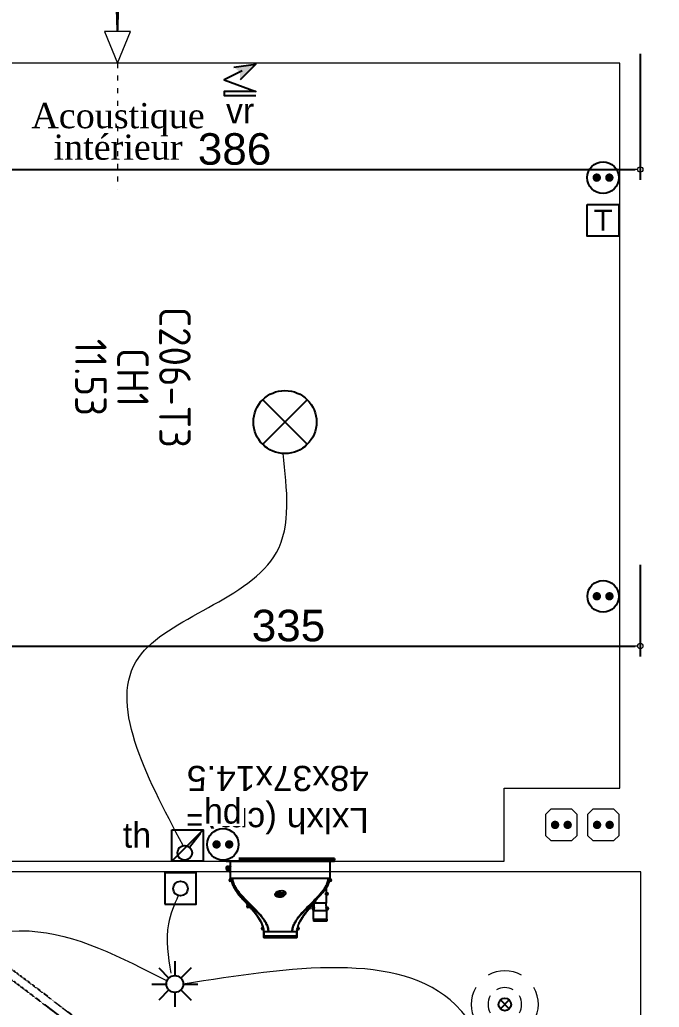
# Model space of a CAD drawing. Header units: millimetres. Extents: x 449410 to 506007, y -379864 to -318775.
# Drawn here: x 466294 to 469337, y -325992 to -321291 of the extents above; entities that cross this region are included whole.
import ezdxf
from ezdxf import colors
from ezdxf.entities.mleader import LeaderData, LeaderLine
from ezdxf.math import Vec2, Vec3

# ---------------------------------------------------------------- set-up
doc = ezdxf.new("R2010")
doc.units = ezdxf.units.MM
doc.set_wipeout_variables(frame=1)
doc.linetypes.add('ACAD_ISO03W100', pattern=[30, 12, -18])
doc.linetypes.add('prlm_ef', pattern=[0.165, 0.1, -0.065])
doc.layers.add('_GAZELEC-BOITE INCORPO', color=36, linetype='Continuous', lineweight=18)
doc.layers.add('_GAZELEC-RESERVATION', color=1, linetype='Continuous', lineweight=18)
for name, color, linetype in [('_GAZELEC-EAU CHAUDE', 1, 'Continuous'), ('prlm-CHAUFF', 30, 'Continuous'), ('prlm-EAU-EF', 161, 'Continuous'), ('prlm-ELEC-CFA', 181, 'Continuous'), ('prlm-ELEC-CFO', 201, 'Continuous'), ('prlm-ELEC-SSI', 230, 'Continuous'), ('prlm-VMC', 93, 'Continuous')]:
    doc.layers.add(name, color=color, linetype=linetype)
doc.layers.add('prlm-xpoly', color=7, linetype='Continuous', plot=False)
doc.layers.add('prlm-ZEROPLOT', color=254, linetype='Continuous', plot=False)
doc.styles.add('Arial', font='arial.ttf')
doc.styles.add('prlm-elec-cfa', font='comic.ttf', dxfattribs={"height": 12})
doc.styles.add('prlm-elec-cfo', font='comic.ttf', dxfattribs={"height": 12})
doc.styles.add('prlm-vmc', font='pala.ttf', dxfattribs={"height": 14})
doc.styles.add('prlm-xpoly', font='isocp.shx', dxfattribs={"height": 15})
doc.styles.get("Standard").update_dxf_attribs({"font": 'arial.ttf'})
doc.dimstyles.new('200', dxfattribs={"dimtxt": 150, "dimasz": 25, "dimexe": 50, "dimexo": 50, "dimgap": 20, "dimtad": 1, "dimdec": 0, "dimlfac": 0.1, "dimdsep": 46, "dimtxsty": 'Arial', "dimblk1": 'DOTBLANK', "dimblk2": 'DOTBLANK', "dimsah": 1, "dimcen": 25, "dimclrd": 5, "dimclre": 5, "dimadec": 0, "dimazin": 0, "dimtfac": 1, "dimtdec": 0, "dimtmove": 0, "dimatfit": 3, "dimldrblk": 'DOTBLANK', "dimfxl": 50, "dimtolj": 1, "dimtzin": 0, "dimarcsym": 0})

# ---------------------------------------------------------------- blocks, each defined once
blk = doc.blocks.new('xi.fum')
at = {"color": 0}
blk.add_wipeout([(-10.61, -10.61), (-15, 0), (-10.61, 10.61), (0, 15), (10.61, 10.61), (15, 0), (10.61, -10.61), (0, -15)], dxfattribs=at).dxf.layer = 'prlm-ELEC-SSI'
at = {"layer": 'prlm-ELEC-SSI', "color": 0}
for points in [[(-2.12, 2.12), (2.12, -2.12)], [(2.12, 2.12), (-2.12, -2.12)]]:
    blk.add_lwpolyline(points, dxfattribs=at)
blk.add_circle((0, 0), 3, dxfattribs=at)
at = {"layer": 'prlm-ELEC-SSI', "color": 0, "lineweight": 13}
for radius, start, end in [(16, 60, 120), (16, 150, 210), (8, 60, 120), (16, 330, 30), (8, 150, 210), (8, 330, 30), (8, 240, 300), (16, 240, 300)]:
    blk.add_arc((0, 0), radius, start, end, dxfattribs=at)
blk = doc.blocks.new('xi.EA')
at = {"layer": 'prlm-VMC', "color": 0, "linetype": 'ByBlock', "lineweight": 5, "flags": 128}
blk.add_lwpolyline([(-6.17, -15), (6.17, -15), (0, 0)], close=True, dxfattribs=at)
at = {"layer": 'prlm-VMC', "color": 0, "linetype": 'ByBlock', "lineweight": -2, "flags": 128}
blk.add_lwpolyline([(0, -15, 1, 4, 0), (0, -63.63, 1, 1, 0)], format="xyseb", dxfattribs=at)
at = {"layer": 'prlm-VMC', "color": 0, "linetype": 'ByBlock', "lineweight": 5}
blk.add_solid([(0, 0), (6.17, -15), (-6.17, -15), (0, 0)], dxfattribs=at)
at = {"layer": 'prlm-ZEROPLOT', "color": 250, "linetype": 'ACAD_ISO03W100', "lineweight": 0, "ltscale": 0.2}
blk.add_lwpolyline([(0, 0), (0, 60)], dxfattribs=at)
blk = doc.blocks.new('xi.twintop')
at = {"layer": 'prlm-CHAUFF', "ltscale": 50}
for p, q in [((-8, 35.6), (8, 35.6)), ((-7.9, 36.5), (7.9, 36.5)), ((-7.9, 35.6), (-7.9, 33.5)), ((-7.9, 33.5), (-7.9, 35.6)), ((-5.67, 33.5), (-7.9, 33.5)), ((5.67, 33.5), (-5.67, 33.5)), ((7.9, 33.5), (5.67, 33.5)), ((7.9, 35.6), (7.9, 33.5)), ((7.9, 33.5), (7.9, 35.6)), ((-22.15, 28.5), (-15.85, 28.5)), ((-9.41, 28.48), (-9.41, 28.48)), ((-8.61, 31.95), (-8.61, 32.05)), ((-8.61, 32.05), (-8.51, 32.05)), ((-8.51, 31.95), (-8.61, 31.95)), ((-8.51, 32.16), (-8.41, 32.16)), ((-8.51, 32.05), (-8.51, 32.16)), ((-8.51, 31.84), (-8.51, 31.95)), ((-8.41, 31.84), (-8.51, 31.84)), ((-7.9, 32.5), (-8.46, 32.5)), ((-8.46, 31.5), (-8.16, 31.5)), ((-8.41, 32.16), (-8.41, 32.05)), ((-8.41, 32.05), (-8.3, 32.05)), ((-8.3, 31.95), (-8.41, 31.95)), ((-8.41, 31.95), (-8.41, 31.84)), ((-8.3, 32.05), (-8.3, 31.95)), ((-8.16, 31.5), (-7.95, 32.18)), ((-7.9, 32.5), (-7.95, 32.18)), ((7.95, 32.18), (7.9, 32.5)), ((7.9, 32.5), (8.46, 32.5)), ((8.16, 31.5), (7.95, 32.18)), ((8.46, 31.5), (8.16, 31.5)), ((8.3, 31.95), (8.3, 32.05)), ((8.3, 32.05), (8.41, 32.05)), ((8.41, 31.95), (8.3, 31.95)), ((8.41, 32.16), (8.51, 32.16)), ((8.41, 32.05), (8.41, 32.16)), ((8.41, 31.84), (8.41, 31.95)), ((8.51, 31.84), (8.41, 31.84)), ((8.51, 32.16), (8.51, 32.05)), ((8.51, 32.05), (8.61, 32.05)), ((8.61, 31.95), (8.51, 31.95)), ((8.51, 31.95), (8.51, 31.84)), ((8.61, 32.05), (8.61, 31.95)), ((9.12, 29.02), (9.09, 29.02)), ((9.41, 28.48), (9.38, 28.48)), ((-15.75, 27.6), (-22.25, 27.6)), ((-22.15, 27.6), (-22.15, 23.5)), ((-22.15, 27.6), (-22.15, 23.5)), ((-15.85, 27.6), (-15.85, 23.5)), ((-15.85, 27.6), (-15.85, 23.5)), ((-22.56, 22.55), (-22.45, 22.55)), ((-22.56, 22.45), (-22.56, 22.55)), ((-22.45, 22.45), (-22.56, 22.45)), ((-22.45, 22.66), (-22.35, 22.66)), ((-22.45, 22.55), (-22.45, 22.66)), ((-22.45, 22.34), (-22.45, 22.45)), ((-22.35, 22.34), (-22.45, 22.34)), ((-22.4, 23), (-21.97, 23)), ((-21.85, 22), (-22.4, 22)), ((-22.35, 22.66), (-22.35, 22.55)), ((-22.35, 22.55), (-22.24, 22.55)), ((-22.24, 22.45), (-22.35, 22.45)), ((-22.35, 22.45), (-22.35, 22.34)), ((-22.24, 22.55), (-22.24, 22.45)), ((-15.85, 23.5), (-22.15, 23.5)), ((-21.97, 23), (-21.85, 22.06)), ((-21.85, 22.06), (-21.85, 22)), ((-21.8, 20), (-16.2, 20)), ((-21.8, 16), (-21.8, 20)), ((-21.8, 16), (-21.8, 20)), ((-16.2, 19.84), (-14.13, 22)), ((-14.13, 22), (-16.2, 19.84)), ((-16.2, 19.84), (-16.2, 20)), ((-16.2, 19.84), (-16.2, 20)), ((-16.15, 22.06), (-16.03, 23)), ((-16.15, 22), (-16.15, 22.06)), ((-15.6, 22), (-16.15, 22)), ((-16.03, 23), (-15.6, 23)), ((-15.76, 22.45), (-15.76, 22.55)), ((-15.76, 22.55), (-15.65, 22.55)), ((-15.65, 22.45), (-15.76, 22.45)), ((-15.65, 22.66), (-15.55, 22.66)), ((-15.65, 22.55), (-15.65, 22.66)), ((-15.65, 22.34), (-15.65, 22.45)), ((-15.55, 22.34), (-15.65, 22.34)), ((-15.55, 22.66), (-15.55, 22.55)), ((-15.55, 22.55), (-15.44, 22.55)), ((-15.55, 22.45), (-15.55, 22.34)), ((-15.44, 22.45), (-15.55, 22.45)), ((-15.44, 22.55), (-15.44, 22.45)), ((14.83, 21), (13.83, 22)), ((13.83, 22), (15.44, 22)), ((15.44, 21), (14.83, 21)), ((15.28, 21.45), (15.28, 21.55)), ((15.28, 21.55), (15.39, 21.55)), ((15.39, 21.45), (15.28, 21.45)), ((15.39, 21.66), (15.49, 21.66)), ((15.39, 21.55), (15.39, 21.66)), ((15.39, 21.34), (15.39, 21.45)), ((15.49, 21.34), (15.39, 21.34)), ((15.49, 21.66), (15.49, 21.55)), ((15.49, 21.55), (15.6, 21.55)), ((15.49, 21.45), (15.49, 21.34)), ((15.6, 21.45), (15.49, 21.45)), ((15.6, 21.55), (15.6, 21.45)), ((-22.36, 15.45), (-22.36, 15.55)), ((-22.36, 15.55), (-22.25, 15.55)), ((-22.25, 15.45), (-22.36, 15.45)), ((-22.25, 15.66), (-22.15, 15.66)), ((-22.25, 15.55), (-22.25, 15.66)), ((-22.25, 15.34), (-22.25, 15.45)), ((-22.15, 15.34), (-22.25, 15.34)), ((-22.2, 16), (-21.65, 16)), ((-21.65, 15), (-22.2, 15)), ((-22.15, 15.66), (-22.15, 15.55)), ((-22.15, 15.55), (-22.04, 15.55)), ((-22.15, 15.45), (-22.15, 15.34)), ((-22.04, 15.45), (-22.15, 15.45)), ((-22.04, 15.55), (-22.04, 15.45)), ((-21.8, 12.88), (-21.8, 15)), ((-21.8, 12.88), (-21.8, 15)), ((-21.65, 16), (-21.65, 15)), ((-23.8, 9.5), (-23.19, 9.5)), ((23.19, 9.5), (23.8, 9.5)), ((-23.96, 8.95), (-23.96, 9.05)), ((-23.96, 9.05), (-23.85, 9.05)), ((-23.85, 8.95), (-23.96, 8.95)), ((-23.85, 9.16), (-23.75, 9.16)), ((-23.85, 9.05), (-23.85, 9.16)), ((-23.85, 8.84), (-23.85, 8.95)), ((-23.75, 8.84), (-23.85, 8.84)), ((-23.36, 8.5), (-23.8, 8.5)), ((-23.75, 9.16), (-23.75, 9.05)), ((-23.75, 9.05), (-23.64, 9.05)), ((-23.75, 8.95), (-23.75, 8.84)), ((-23.64, 8.95), (-23.75, 8.95)), ((23.7, 8), (-23.7, 8)), ((-23.7, 8), (-23.7, 0)), ((-23.64, 9.05), (-23.64, 8.95)), ((-23.36, 8.42), (-23.36, 8.5)), ((23.36, 8.42), (23.36, 8.5)), ((23.8, 8.5), (23.36, 8.5)), ((23.64, 8.95), (23.64, 9.05)), ((23.64, 9.05), (23.75, 9.05)), ((23.75, 8.95), (23.64, 8.95)), ((23.7, 8), (23.7, 0)), ((24.18, 4.47), (23.7, 4.81)), ((23.75, 9.16), (23.85, 9.16)), ((23.75, 9.05), (23.75, 9.16)), ((23.75, 8.84), (23.75, 8.95)), ((23.85, 8.84), (23.75, 8.84)), ((23.85, 9.16), (23.85, 9.05)), ((23.85, 9.05), (23.96, 9.05)), ((23.85, 8.95), (23.85, 8.84)), ((23.96, 8.95), (23.85, 8.95)), ((23.96, 9.05), (23.96, 8.95)), ((24.35, 4.85), (24.33, 4.89)), ((24.35, 4.36), (24.35, 4.85)), ((24.35, 4.85), (24.36, 4.85)), ((24.41, 4.79), (24.43, 4.83)), ((24.41, 4.79), (24.41, 4.32)), ((25.01, 4.43), (24.41, 4.79)), ((24.43, 4.83), (25.04, 4.47)), ((-25.75, 0), (-25.75, -0.73)), ((25.75, 0), (-25.75, 0)), ((24.06, 4.42), (23.7, 4.66)), ((23.7, 2.6), (24.06, 2.6)), ((23.7, 2.57), (23.73, 2.6)), ((23.79, 2.6), (23.88, 2.51)), ((23.88, 2.51), (23.97, 2.6)), ((24.04, 2.6), (24.13, 2.51)), ((24.06, 2.6), (24.06, 4.42)), ((24.64, 4.04), (24.06, 4.42)), ((24.64, 2.6), (24.06, 2.6)), ((24.13, 2.51), (24.22, 2.6)), ((24.2, 4.46), (24.18, 4.47)), ((24.18, 2.56), (24.24, 2.51)), ((24.54, 4.24), (24.2, 4.46)), ((24.24, 2.51), (24.3, 2.58)), ((24.28, 2.6), (24.37, 2.51)), ((24.37, 2.51), (24.46, 2.6)), ((24.42, 2.57), (24.48, 2.51)), ((24.48, 2.51), (24.56, 2.58)), ((24.54, 2.6), (24.63, 2.51)), ((24.63, 2.51), (24.72, 2.6)), ((24.64, 4.04), (24.72, 4.01)), ((24.64, 2.6), (24.64, 4.04)), ((24.72, 2.65), (24.64, 2.6)), ((24.64, 2.6), (24.64, 2.6)), ((25.66, 2.6), (24.64, 2.6)), ((24.7, 2.58), (24.77, 2.51)), ((24.72, 4.01), (24.72, 2.65)), ((24.72, 2.65), (25.71, 2.65)), ((24.73, 2.6), (24.82, 2.51)), ((24.77, 2.51), (24.79, 2.53)), ((24.82, 2.51), (24.91, 2.6)), ((24.9, 2.59), (24.98, 2.51)), ((24.98, 2.51), (25.07, 2.6)), ((25.04, 4.47), (25.01, 4.43)), ((25.01, 4.25), (25.01, 4.43)), ((25.02, 4.42), (25.01, 4.43)), ((25.06, 4.46), (25.02, 4.42)), ((25.02, 4.42), (25.02, 4.25)), ((25.28, 4.25), (25.02, 4.42)), ((25.02, 2.54), (25.05, 2.51)), ((25.04, 4.47), (25.06, 4.46)), ((25.05, 2.51), (25.09, 2.55)), ((25.06, 4.46), (25.39, 4.24)), ((25.06, 2.58), (25.13, 2.51)), ((25.13, 2.51), (25.22, 2.6)), ((25.19, 2.57), (25.25, 2.51)), ((25.25, 2.51), (25.34, 2.6)), ((25.27, 2.53), (25.29, 2.51)), ((25.29, 2.51), (25.32, 2.54)), ((25.31, 2.56), (25.36, 2.51)), ((25.36, 2.51), (25.45, 2.6)), ((25.4, 2.55), (25.44, 2.51)), ((25.44, 2.51), (25.53, 2.6)), ((25.48, 2.54), (25.51, 2.51)), ((25.51, 2.51), (25.6, 2.6)), ((25.53, 2.53), (25.55, 2.51)), ((25.55, 2.51), (25.64, 2.6)), ((25.71, 2.65), (25.66, 2.6)), ((25.66, 2.6), (25.66, 2.6)), ((25.71, 2.65), (25.71, 4.01)), ((25.75, 0), (25.75, -0.73)), ((-25.75, -0.81), (-25.75, -0.73)), ((-25.75, -0.73), (25.75, -0.73)), ((-25.75, -1.3), (-25.75, -0.81)), ((25.75, -0.81), (-25.75, -0.81)), ((-25.75, -1.3), (25.75, -1.3)), ((23.75, -0.99), (-23.75, -0.99)), ((-23.75, -1.06), (-23.75, -0.99)), ((-23.55, -0.99), (-23.75, -1.06)), ((-23.75, -1.06), (23.75, -1.06)), ((23.75, -1.11), (-23.75, -1.11)), ((-23.75, -1.16), (-23.75, -1.11)), ((-23.59, -1.11), (-23.75, -1.16)), ((-23.75, -1.16), (23.75, -1.16)), ((23.75, -1.2), (-23.75, -1.2)), ((-23.75, -1.23), (-23.75, -1.2)), ((-23.64, -1.2), (-23.75, -1.23)), ((-23.75, -1.23), (23.75, -1.23)), ((23.75, -1.26), (-23.75, -1.26)), ((-23.75, -1.28), (-23.75, -1.26)), ((-23.68, -1.26), (-23.75, -1.28)), ((-23.75, -1.28), (23.75, -1.28)), ((23.75, -1.29), (-23.75, -1.29)), ((-23.75, -1.3), (-23.75, -1.29)), ((-23.73, -1.29), (-23.75, -1.3)), ((-23.75, -1.3), (23.75, -1.3)), ((23.75, -1.06), (23.55, -0.99)), ((23.75, -1.16), (23.59, -1.11)), ((23.75, -1.23), (23.64, -1.2)), ((23.75, -1.28), (23.68, -1.26)), ((23.75, -1.3), (23.73, -1.29)), ((23.75, -0.99), (23.75, -1.06)), ((23.75, -1.11), (23.75, -1.16)), ((23.75, -1.2), (23.75, -1.23)), ((23.75, -1.26), (23.75, -1.28)), ((23.75, -1.29), (23.75, -1.3)), ((25.75, -0.73), (25.75, -0.81)), ((25.75, -1.3), (25.75, -0.81))]:
    blk.add_line(p, q, dxfattribs=at)
for centre, radius in [((-8.46, 32), 0.3), ((-8.46, 32), 0.25), ((8.46, 32), 0.3), ((8.46, 32), 0.25), ((-22.4, 22.5), 0.3), ((-22.4, 22.5), 0.25), ((-15.6, 22.5), 0.3), ((-15.6, 22.5), 0.25), ((15.44, 21.5), 0.3), ((15.44, 21.5), 0.25), ((-22.2, 15.5), 0.3), ((-22.2, 15.5), 0.25), ((-23.8, 9), 0.3), ((-23.8, 9), 0.25), ((23.8, 9), 0.3), ((23.8, 9), 0.25)]:
    blk.add_circle(centre, radius, dxfattribs=at)
for centre, radius, start, end in [((-6.01, 35.83), 2, 160.5755, 186.7441), ((-6.01, 35.83), 2, 160.5755, 186.7441), ((-15.67, 33.51), 7.77, 352.5456, 359.9423), ((-15.72, 33.51), 7.82, 352.5763, 359.9264), ((-15.07, 33.49), 7.17, 353.9053, 0.1157), ((15.11, 33.49), 7.25, 179.9215, 187.8382), ((6.01, 35.83), 2, 353.2559, 19.4245), ((6.01, 35.83), 2, 353.2559, 19.4245), ((15.67, 33.51), 7.77, 180.0577, 187.4544), ((15.72, 33.51), 7.82, 180.0736, 187.4237), ((-20.26, 27.83), 2, 160.5755, 186.7441), ((-20.26, 27.83), 2, 160.5755, 186.7441), ((-17.74, 27.83), 2, 353.2559, 19.4245), ((-17.74, 27.83), 2, 353.2559, 19.4245), ((-43.13, 48.06), 39, 319.3887, 329.86), ((-43.13, 48.06), 39, 319.3887, 329.8601), ((-26.92, 38.17), 20.01, 331.0483, 332.7983), ((-26.92, 38.17), 20.01, 331.0482, 332.7982), ((-19.51, 34.47), 11.74, 332.3321, 345.441), ((-19.16, 34.32), 11.35, 332.1374, 345.6929), ((-8.46, 32), 0.5, 90, 270), ((-15.07, 33.49), 7.17, 352.0923, 353.5448), ((21.1, 34.98), 13.43, 192.9954, 216.0824), ((19.16, 34.32), 11.35, 194.4106, 207.8626), ((8.46, 32), 0.5, 270, 90), ((26.92, 38.17), 20.01, 207.2018, 208.9518), ((43.13, 48.06), 39, 210.1399, 220.6113), ((43.13, 48.06), 39, 212.5506, 220.6113), ((-22.4, 22.5), 0.5, 90, 270), ((-15.6, 22.5), 0.5, 270, 90), ((-22.51, 30.1), 11.66, 315.9701, 320.4245), ((-22.76, 30.33), 11.99, 316.0326, 320.3619), ((22.51, 30.1), 11.66, 219.5755, 224.0299), ((22.76, 30.33), 11.99, 219.6381, 223.9674), ((15.44, 21.5), 0.5, 270, 90), ((-22.2, 15.5), 0.5, 90, 270), ((-2.48, -0.77), 23.65, 136.4099, 144.7501), ((-44.74, 40.05), 35.1, 315.7111, 319.5265), ((-23.8, 9), 0.5, 90, 270), ((-11.41, 6.64), 12.12, 163.7263, 166.3852), ((23.8, 9), 0.5, 270, 90), ((17.64, -7.23), 13.85, 61.9182, 64.0515), ((17.76, -6.88), 13.43, 62.115, 63.7632), ((18.29, -6.04), 12.5, 61.3177, 61.5903), ((24.75, 5.45), 0.703, 233.033, 242.9325), ((24.72, 5.11), 0.448, 214.6713, 225.4982), ((25.88, 4.92), 0.836, 234.1326, 239.2425), ((18.29, -6.04), 12.5, 53.7494, 55.0637)]:
    blk.add_arc(centre, radius, start, end, dxfattribs=at)
blk.add_ellipse((0, 15.55), major_axis=(2.49, 0.57), ratio=0.600775, dxfattribs=at)
for points, knots in [([(-5.67, 33.5), (-5.67, 33.33), (-5.68, 33.16), (-5.7, 32.82), (-5.72, 32.65), (-5.8, 32.15), (-5.87, 31.82), (-6.05, 31.16), (-6.16, 30.84), (-6.41, 30.21), (-6.55, 29.9), (-7, 29), (-7.34, 28.43), (-8.08, 27.34), (-8.47, 26.81), (-9.69, 25.27), (-10.57, 24.3), (-12.38, 22.39), (-13.32, 21.46), (-15.19, 19.6), (-16.12, 18.67), (-17.95, 16.77), (-18.84, 15.8), (-20.08, 14.27), (-20.47, 13.75), (-21.03, 12.94), (-21.21, 12.66), (-21.55, 12.09), (-21.72, 11.8), (-22.17, 10.91), (-22.43, 10.31), (-22.7, 9.36), (-22.77, 9.03), (-22.86, 8.47), (-22.88, 8.24), (-22.89, 8)], [0, 0, 0, 0, 0.015625, 0.015625, 0.03125, 0.03125, 0.0625, 0.0625, 0.09375, 0.09375, 0.125, 0.125, 0.1875, 0.1875, 0.25, 0.25, 0.375, 0.375, 0.5, 0.5, 0.625, 0.625, 0.75, 0.75, 0.8125, 0.8125, 0.84375, 0.84375, 0.875, 0.875, 0.9375, 0.9375, 0.96875, 0.96875, 0.9907189, 0.9907189, 0.9907189, 0.9907189]), ([(-18.04, 17.26), (-16.85, 18.51), (-15.59, 19.7), (-13.1, 22.1), (-11.85, 23.3), (-10.07, 25.17), (-9.49, 25.81), (-8.39, 27.13), (-7.87, 27.82), (-7.16, 28.91), (-6.93, 29.29), (-6.52, 30.07), (-6.33, 30.48), (-6.02, 31.31), (-5.89, 31.74), (-5.76, 32.39), (-5.73, 32.61), (-5.69, 32.95), (-5.69, 33.06), (-5.67, 33.28), (-5.67, 33.39), (-5.67, 33.5)], [0, 0, 0, 0, 0.25, 0.25, 0.5, 0.5, 0.625, 0.625, 0.75, 0.75, 0.8125, 0.8125, 0.875, 0.875, 0.9375, 0.9375, 0.96875, 0.96875, 0.984375, 0.984375, 1, 1, 1, 1]), ([(5.67, 33.5), (5.67, 33.33), (5.68, 33.16), (5.71, 32.81), (5.73, 32.64), (5.81, 32.14), (5.88, 31.8), (6.08, 31.14), (6.2, 30.82), (6.47, 30.19), (6.62, 29.88), (7.1, 28.98), (7.46, 28.42), (8.23, 27.34), (8.65, 26.82), (9.93, 25.3), (10.84, 24.34), (12.72, 22.46), (13.69, 21.54), (15.61, 19.69), (16.57, 18.77), (18.43, 16.87), (19.34, 15.9), (20.59, 14.36), (20.99, 13.83), (21.55, 13), (21.73, 12.72), (22.07, 12.15), (22.24, 11.85), (22.69, 10.95), (22.94, 10.33), (23.21, 9.37), (23.28, 9.05), (23.36, 8.48), (23.38, 8.24), (23.39, 8)], [0, 0, 0, 0, 0.015625, 0.015625, 0.03125, 0.03125, 0.0625, 0.0625, 0.09375, 0.09375, 0.125, 0.125, 0.1875, 0.1875, 0.25, 0.25, 0.375, 0.375, 0.5, 0.5, 0.625, 0.625, 0.75, 0.75, 0.8125, 0.8125, 0.84375, 0.84375, 0.875, 0.875, 0.9375, 0.9375, 0.96875, 0.96875, 0.9908046, 0.9908046, 0.9908046, 0.9908046]), ([(22.89, 8), (22.88, 8.24), (22.86, 8.47), (22.77, 9.03), (22.7, 9.36), (22.43, 10.31), (22.17, 10.91), (21.72, 11.8), (21.55, 12.09), (21.21, 12.66), (21.03, 12.94), (20.47, 13.75), (20.08, 14.27), (18.84, 15.8), (17.95, 16.77), (16.12, 18.67), (15.18, 19.6), (13.32, 21.46), (12.38, 22.39), (10.57, 24.3), (9.69, 25.27), (8.47, 26.81), (8.08, 27.34), (7.34, 28.43), (7, 29), (6.55, 29.9), (6.41, 30.21), (6.16, 30.84), (6.05, 31.16), (5.87, 31.82), (5.79, 32.15), (5.72, 32.65), (5.7, 32.82), (5.68, 33.16), (5.67, 33.33), (5.67, 33.5)], [0.0092808, 0.0092808, 0.0092808, 0.0092808, 0.03125, 0.03125, 0.0625, 0.0625, 0.125, 0.125, 0.15625, 0.15625, 0.1875, 0.1875, 0.25, 0.25, 0.375, 0.375, 0.5, 0.5, 0.625, 0.625, 0.75, 0.75, 0.8125, 0.8125, 0.875, 0.875, 0.90625, 0.90625, 0.9375, 0.9375, 0.96875, 0.96875, 0.984375, 0.984375, 1, 1, 1, 1]), ([(-8.9, 29.46), (-9.06, 29.12), (-9.43, 28.41), (-10.08, 27.35), (-10.83, 26.27), (-11.65, 25.18), (-12.54, 24.1), (-13.65, 22.81), (-14.86, 21.46), (-15.81, 20.43), (-16.2, 20)], [0.1568082, 0.1568082, 0.1568082, 0.1568082, 0.2305418, 0.3149874, 0.4025619, 0.4929385, 0.5856877, 0.6803551, 0.8317746, 0.9509578, 0.9509578, 0.9509578, 0.9509578]), ([(14.38, 22), (14.06, 22.36), (13.37, 23.14), (12.33, 24.35), (11.38, 25.54), (10.58, 26.62), (9.93, 27.59), (9.37, 28.52), (9.05, 29.15), (8.91, 29.44)], [0.5730592, 0.5730592, 0.5730592, 0.5730592, 0.626259, 0.6884084, 0.7489718, 0.7930827, 0.8358988, 0.8773199, 0.9123747, 0.9123747, 0.9123747, 0.9123747]), ([(-18.04, 17.26), (-17.81, 17.52), (-17.58, 17.79), (-17.17, 18.3), (-16.98, 18.55), (-16.64, 19.03), (-16.49, 19.25), (-16.32, 19.53), (-16.28, 19.62), (-16.22, 19.76), (-16.2, 19.81), (-16.2, 19.84)], [0, 0, 0, 0, 0.25, 0.25, 0.5, 0.5, 0.75, 0.75, 0.875, 0.875, 1, 1, 1, 1]), ([(23.19, 9.5), (23.12, 9.79), (23.04, 10.07), (22.86, 10.64), (22.75, 10.92), (22.41, 11.74), (22.14, 12.27), (21.56, 13.3), (21.24, 13.8), (20.57, 14.77), (20.21, 15.25), (19.11, 16.65), (18.33, 17.54), (16.73, 19.29), (15.91, 20.15), (15.09, 21)], [0, 0, 0, 0, 0.0625, 0.0625, 0.125, 0.125, 0.25, 0.25, 0.375, 0.375, 0.5, 0.5, 0.75, 0.75, 1, 1, 1, 1]), ([(21.4, 13.55), (21.3, 13.71), (20.98, 14.2), (20.41, 15.02), (19.67, 15.99), (18.88, 16.96), (17.95, 18.04), (16.9, 19.22), (15.98, 20.24), (15.44, 20.84), (15.29, 21)], [0.1694223, 0.1694223, 0.1694223, 0.1694223, 0.1906001, 0.2339285, 0.2787061, 0.3247019, 0.3716424, 0.4351709, 0.4991397, 0.523565, 0.523565, 0.523565, 0.523565]), ([(-23.39, 8), (-23.38, 8.28), (-23.35, 8.55), (-23.25, 9.19), (-23.16, 9.55), (-22.84, 10.61), (-22.54, 11.29), (-21.83, 12.6), (-21.42, 13.22), (-20.56, 14.41), (-20.09, 14.98), (-19.62, 15.54)], [0.0331631, 0.0331631, 0.0331631, 0.0331631, 0.125, 0.125, 0.25, 0.25, 0.5, 0.5, 0.75, 0.75, 1, 1, 1, 1]), ([(-1.94, 14.63), (-1.21, 15.35), (-0.84, 15.44), (-0.45, 15.4), (0.16, 15.33), (0.81, 14.93), (1.54, 15.51)], [0, 0, 0, 0, 0.389075, 0.389075, 0.389075, 1, 1, 1, 1]), ([(-1.63, 15.67), (-0.9, 16.39), (-0.53, 16.49), (-0.14, 16.44), (0.47, 16.38), (1.12, 15.98), (1.85, 16.55)], [0, 0, 0, 0, 0.389075, 0.389075, 0.389075, 1, 1, 1, 1]), ([(-23.19, 9.5), (-23.12, 9.8), (-23.04, 10.09), (-22.9, 10.53), (-22.84, 10.67), (-22.74, 10.96), (-22.68, 11.1), (-22.5, 11.53), (-22.37, 11.8), (-22.1, 12.35), (-21.95, 12.61), (-21.8, 12.88)], [0, 0, 0, 0, 0.25, 0.25, 0.375, 0.375, 0.5, 0.5, 0.75, 0.75, 1, 1, 1, 1]), ([(-21.8, 12.88), (-21.96, 12.6), (-22.11, 12.32), (-22.4, 11.74), (-22.54, 11.45), (-22.78, 10.85), (-22.89, 10.55), (-23.01, 10.17), (-23.03, 10.1), (-23.05, 10.03)], [0, 0, 0, 0, 0.25, 0.25, 0.5, 0.5, 0.75, 0.75, 0.8062429, 0.8062429, 0.8062429, 0.8062429]), ([(24.24, 4.96), (24.23, 4.96), (24.23, 4.96), (24.22, 4.97), (24.2, 4.97), (24.19, 4.97), (24.18, 4.98), (24.16, 4.98), (24.15, 4.98), (24.13, 4.99), (24.11, 4.99), (24.09, 4.99), (24.08, 4.99), (24.05, 4.99), (24.02, 4.99), (23.98, 4.99), (23.93, 4.98), (23.89, 4.98), (23.84, 4.97), (23.78, 4.96), (23.74, 4.95), (23.71, 4.95), (23.7, 4.94)], [0.1059402, 0.1059402, 0.1059402, 0.1059402, 0.1359504, 0.1694868, 0.202886, 0.2361704, 0.2693627, 0.3024859, 0.3355633, 0.3686184, 0.401675, 0.434757, 0.4678887, 0.5010941, 0.5629781, 0.6246926, 0.6863942, 0.7482374, 0.8103737, 0.8729511, 0.9361135, 0.9654522, 0.9654522, 0.9654522, 0.9654522]), ([(23.7, 4.91), (23.71, 4.91), (23.72, 4.91), (23.74, 4.92), (23.78, 4.92), (23.81, 4.93), (23.83, 4.93), (23.86, 4.94), (23.89, 4.94), (23.92, 4.95), (23.94, 4.95), (23.97, 4.95), (23.99, 4.96), (24.02, 4.96), (24.04, 4.96), (24.06, 4.96), (24.08, 4.96), (24.11, 4.96), (24.14, 4.96), (24.18, 4.96), (24.21, 4.95), (24.24, 4.95), (24.26, 4.94), (24.28, 4.93), (24.3, 4.92), (24.32, 4.91), (24.33, 4.9), (24.33, 4.89)], [0.053874, 0.053874, 0.053874, 0.053874, 0.0607104, 0.0907643, 0.1206402, 0.1503557, 0.1799287, 0.2093776, 0.238721, 0.2679778, 0.2971672, 0.3263086, 0.3554219, 0.3845269, 0.4136437, 0.4427926, 0.4719939, 0.5012681, 0.5562327, 0.6110034, 0.6657154, 0.7205017, 0.7754929, 0.8308166, 0.8865967, 0.9429527, 1, 1, 1, 1]), ([(24.35, 4.85), (24.35, 4.86), (24.35, 4.86), (24.34, 4.87), (24.33, 4.88), (24.32, 4.88), (24.31, 4.89), (24.3, 4.89), (24.29, 4.9), (24.28, 4.9), (24.26, 4.91), (24.25, 4.91), (24.23, 4.91), (24.22, 4.92), (24.2, 4.92), (24.18, 4.92), (24.17, 4.92), (24.15, 4.92), (24.12, 4.92), (24.09, 4.92), (24.05, 4.92), (24, 4.92), (23.95, 4.91), (23.9, 4.9), (23.85, 4.89), (23.79, 4.88), (23.74, 4.87), (23.71, 4.86), (23.7, 4.86)], [0, 0, 0, 0, 0.0300773, 0.0600539, 0.0899314, 0.1197114, 0.1493956, 0.1789856, 0.2084831, 0.2378898, 0.2672073, 0.2964374, 0.3255817, 0.3546421, 0.3836203, 0.4125181, 0.4413372, 0.4700795, 0.4987468, 0.5532579, 0.6080368, 0.6630958, 0.7184471, 0.7741027, 0.8300742, 0.8863734, 0.9430116, 0.9677174, 0.9677174, 0.9677174, 0.9677174]), ([(24.65, 4.2), (24.65, 4.2), (24.64, 4.2), (24.64, 4.2), (24.63, 4.2), (24.63, 4.2), (24.62, 4.2), (24.61, 4.21), (24.6, 4.21), (24.59, 4.21), (24.58, 4.22), (24.55, 4.23), (24.54, 4.24), (24.54, 4.24)], [0, 0, 0, 0, 0.061789, 0.122374, 0.182441, 0.242697, 0.303842, 0.366548, 0.43144, 0.49908, 0.668346, 0.832646, 1, 1, 1, 1]), ([(25.45, 4.21), (25.44, 4.21), (25.44, 4.22), (25.43, 4.22), (25.41, 4.23), (25.4, 4.23), (25.39, 4.24), (25.37, 4.24), (25.36, 4.25), (25.34, 4.25), (25.32, 4.25), (25.3, 4.26), (25.29, 4.26), (25.27, 4.26), (25.24, 4.26), (25.22, 4.26), (25.2, 4.26), (25.17, 4.26), (25.13, 4.26), (25.08, 4.26), (25.03, 4.26), (24.97, 4.25), (24.91, 4.24), (24.85, 4.24), (24.79, 4.23), (24.72, 4.21), (24.67, 4.21), (24.65, 4.2)], [0.0304712, 0.0304712, 0.0304712, 0.0304712, 0.0599457, 0.0897682, 0.1195016, 0.1491541, 0.1787343, 0.2082505, 0.2377114, 0.2671256, 0.2965018, 0.3258487, 0.355175, 0.3844897, 0.4138015, 0.4431194, 0.4724522, 0.5018089, 0.5568669, 0.611863, 0.6668562, 0.7219052, 0.7770682, 0.8324028, 0.8879658, 0.9438132, 1, 1, 1, 1]), ([(25.71, 4.01), (25.69, 4.04), (25.65, 4.06), (25.55, 4.09), (25.48, 4.1), (25.35, 4.1), (25.31, 4.1), (25.21, 4.09), (25.16, 4.09), (24.98, 4.06), (24.86, 4.04), (24.72, 4.01)], [0, 0, 0, 0, 0.25, 0.25, 0.5, 0.5, 0.625, 0.625, 0.75, 0.75, 1, 1, 1, 1])]:
    blk.add_open_spline(points, degree=3, knots=knots, dxfattribs=at)
for points in [[(-22.15, 23.5), (-22.15, 23.33), (-22.14, 23.17), (-22.13, 23)], [(-22.15, 23.5), (-22.15, 23.33), (-22.14, 23.17), (-22.13, 23)], [(-22.01, 22), (-21.91, 21.33), (-21.8, 20.67), (-21.8, 20)], [(-22.01, 22), (-21.91, 21.33), (-21.8, 20.67), (-21.8, 20)], [(-15.99, 22), (-16.09, 21.33), (-16.2, 20.67), (-16.2, 20)], [(-15.99, 22), (-16.09, 21.33), (-16.2, 20.67), (-16.2, 20)], [(-15.85, 23.5), (-15.85, 23.33), (-15.86, 23.17), (-15.87, 23)], [(-15.85, 23.5), (-15.85, 23.33), (-15.86, 23.17), (-15.87, 23)], [(-0.55, 15.04), (-0.94, 15.09), (-1.32, 14.99), (-1.94, 14.63)], [(-1.78, 15.16), (-1.06, 15.88), (-0.68, 15.97), (-0.29, 15.93)], [(-0.39, 15.58), (-0.78, 15.62), (-1.16, 15.52), (-1.78, 15.16)], [(-0.23, 16.09), (-0.63, 16.13), (-1.01, 16.03), (-1.63, 15.67)], [(1.54, 15.51), (0.72, 14.57), (0.07, 14.98), (-0.55, 15.04)], [(1.7, 16.04), (0.88, 15.1), (0.23, 15.51), (-0.39, 15.58)], [(-0.29, 15.93), (0.32, 15.87), (0.96, 15.47), (1.7, 16.04)], [(1.85, 16.55), (1.03, 15.62), (0.38, 16.02), (-0.23, 16.09)], [(-23.19, 9.5), (-23.26, 9.17), (-23.32, 8.84), (-23.36, 8.5)], [(23.36, 8.5), (23.32, 8.84), (23.26, 9.17), (23.19, 9.5)]]:
    blk.add_open_spline(points, degree=3, dxfattribs=at)
at = {"layer": 'prlm-CHAUFF', "ltscale": 50, "insert": (-42.19, -13.41), "char_height": 12, "width": 139.7925, "attachment_point": 1}
blk.add_mtext('Lxlxh (cm)= 48x37x14.5', dxfattribs=at)
blk = doc.blocks.new('xi.th-ch')
at = {"layer": 'prlm-CHAUFF', "color": 0, "linetype": 'ByBlock', "lineweight": -2, "flags": 128}
blk.add_lwpolyline([(-7.5, 7.5), (7.5, 7.5), (7.5, -7.5), (-7.5, -7.5)], close=True, dxfattribs=at)
at = {"layer": 'prlm-CHAUFF', "color": 0}
blk.add_lwpolyline([(-7.5, -7.5), (7.5, 7.5)], dxfattribs=at)
blk = doc.blocks.new('xi.PCGTL')
at = {"layer": 'prlm-ELEC-CFO', "color": 0, "lineweight": 0}
blk.add_lwpolyline([(-7.5, -5), (-5, -7.5), (5, -7.5), (7.5, -5), (7.5, 5), (5, 7.5), (-5, 7.5), (-7.5, 5)], close=True, dxfattribs=at)
at = {"layer": 'prlm-ELEC-CFO', "color": 0, "linetype": 'ByBlock', "lineweight": 5, "const_width": 2}
for points in [[(-4, 0, 1), (-2, 0, 1)], [(2, 0, 1), (4, 0, 1)]]:
    blk.add_lwpolyline(points, format="xyb", close=True, dxfattribs=at)
blk = doc.blocks.new('xi.BP')
at = {"layer": 'prlm-ELEC-CFO', "color": 0, "flags": 128}
blk.add_lwpolyline([(-7.5, -7.5), (7.5, -7.5), (7.5, 7.5), (-7.5, 7.5)], close=True, dxfattribs=at)
at = {"layer": 'prlm-ELEC-CFO', "color": 0}
blk.add_circle((0, 0), 3.5, dxfattribs=at)
blk = doc.blocks.new('xi.SPOT')
at = {"color": 0, "lineweight": 5}
blk.add_wipeout([(-4, 0), (-2.83, -2.83), (0, -4), (2.83, -2.83), (4, 0), (2.83, 2.83), (0, 4), (-2.83, 2.83)], dxfattribs=at).dxf.layer = 'prlm-ELEC-CFO'
at = {"layer": 'prlm-ELEC-CFO', "color": 0, "linetype": 'ByBlock', "lineweight": -2, "flags": 128}
for points in [[(0, 10.88), (0, 4)], [(-7.69, 7.69), (-2.83, 2.83)], [(7.69, 7.69), (2.83, 2.83)], [(-10.88, 0), (-4, 0)], [(4, 0), (10.88, 0)], [(-2.83, -2.83), (-7.69, -7.69)], [(0, -4), (0, -10.88)], [(2.83, -2.83), (7.69, -7.69)]]:
    blk.add_lwpolyline(points, dxfattribs=at)
at = {"layer": 'prlm-ELEC-CFO', "color": 0, "linetype": 'ByBlock', "lineweight": -2}
blk.add_circle((0, 0), 4, dxfattribs=at)
blk = doc.blocks.new('xi.VR')
at = {"layer": 'prlm-ELEC-CFO', "lineweight": 5}
blk.add_hatch(color=0, dxfattribs=at).paths.add_polyline_path([(-3, 6), (-0.1, 3.7), (0, 0), (7.5, 7.5)])
at = {"layer": 'prlm-ELEC-CFO', "color": 0}
for points in [[(-3, 6), (7.5, 7.5), (0, 0)], [(0.95, 4.23), (-7.5, 0), (7.5, -5.5), (-7.5, -5.5), (-7.5, -7.5), (7.5, -7.5)]]:
    blk.add_lwpolyline(points, dxfattribs=at)
blk = doc.blocks.new('xi.TEL')
at = {"layer": 'prlm-ELEC-CFA', "color": 0, "linetype": 'ByBlock', "lineweight": -2, "flags": 128}
blk.add_lwpolyline([(-7.5, 7.5), (7.5, 7.5), (7.5, -7.5), (-7.5, -7.5)], close=True, dxfattribs=at)
at = {"layer": 'prlm-ELEC-CFA', "color": 0, "linetype": 'ByBlock', "insert": (0, 0), "char_height": 10, "width": 11.36, "attachment_point": 5}
blk.add_mtext('{\\fVerdana|b0|i0|c0|p34;T}', dxfattribs=at)
blk = doc.blocks.new('xi.PC')
at = {"color": 0, "lineweight": 5}
blk.add_wipeout([(-7.5, -7.5), (7.5, -7.5), (7.5, 7.5), (-7.5, 7.5)], dxfattribs=at).dxf.layer = 'prlm-ELEC-CFO'
at = {"layer": 'prlm-ELEC-CFO', "color": 0, "linetype": 'ByBlock', "lineweight": 5, "const_width": 2}
for points in [[(-4, 0, 1), (-2, 0, 1)], [(2, 0, 1), (4, 0, 1)]]:
    blk.add_lwpolyline(points, format="xyb", close=True, dxfattribs=at)
at = {"layer": 'prlm-ELEC-CFO', "color": 0, "linetype": 'ByBlock', "lineweight": -2}
blk.add_circle((0, 0), 7.5, dxfattribs=at)
blk = doc.blocks.new('xi.PCHD')
at = {"color": 0, "lineweight": 5}
blk.add_wipeout([(-7.5, -7.5), (7.5, -7.5), (7.5, 7.5), (-7.5, 7.5)], dxfattribs=at).dxf.layer = 'prlm-ELEC-CFO'
at = {"layer": 'prlm-ELEC-CFO', "color": 0, "linetype": 'ByBlock', "lineweight": 5, "const_width": 2}
for points in [[(-4, 0, 1), (-2, 0, 1)], [(2, 0, 1), (4, 0, 1)]]:
    blk.add_lwpolyline(points, format="xyb", close=True, dxfattribs=at)
at = {"layer": 'prlm-ELEC-CFO', "color": 0, "linetype": 'ByBlock', "lineweight": -2}
blk.add_circle((0, 0), 7.5, dxfattribs=at)
blk = doc.blocks.new('xi.SA')
at = {"layer": 'prlm-ELEC-CFO', "color": 0}
blk.add_lwpolyline([(0.2, -1.28), (5.5, 5.28)], dxfattribs=at)
blk.add_circle((-2, -4), 3.5, dxfattribs=at)
blk = doc.blocks.new('xi.PTCE')
at = {"layer": 'prlm-ELEC-CFO', "color": 0}
for points in [[(-10.61, 10.61), (10.61, -10.61)], [(10.61, 10.61), (-10.61, -10.61)]]:
    blk.add_lwpolyline(points, dxfattribs=at)
at = {"layer": 'prlm-ELEC-CFO', "color": 0, "linetype": 'ByBlock'}
blk.add_circle((0, 0), 15, dxfattribs=at)
blk = doc.blocks.new('_DOTBLANK')
at = {"color": 0, "linetype": 'ByBlock'}
blk.add_line((-0.5, 0), (-1, 0), dxfattribs=at)
blk.add_circle((0, 0), 0.5, dxfattribs=at)
blk = doc.blocks.new('*D187')
at = {"layer": '_GAZELEC-BOITE INCORPO', "color": 5, "lineweight": -2, "transparency": 16777216}
for p, q in [((465898.1, -323885.9), (465898.1, -324322.2)), ((469246.7, -323885.9), (469246.7, -324322.2)), ((465923.1, -324272.2), (469221.7, -324272.2))]:
    blk.add_line(p, q, dxfattribs=at)
at = {"layer": '_GAZELEC-BOITE INCORPO', "color": 5, "lineweight": -2, "transparency": 16777216, "xscale": 25, "yscale": 25, "zscale": 25, "rotation": 180}
blk.add_blockref('_DOTBLANK', (465898.1, -324272.2), dxfattribs=at)
at = {"layer": '_GAZELEC-BOITE INCORPO', "color": 5, "lineweight": -2, "transparency": 16777216, "xscale": 25, "yscale": 25, "zscale": 25}
blk.add_blockref('_DOTBLANK', (469246.7, -324272.2), dxfattribs=at)
at = {"layer": '_GAZELEC-BOITE INCORPO', "color": 0, "transparency": 16777216, "insert": (467572.4, -324175.5), "char_height": 150, "attachment_point": 5, "style": 'Arial'}
blk.add_mtext('\\A1;335', dxfattribs=at)
blk = doc.blocks.new('*D189')
at = {"layer": '_GAZELEC-BOITE INCORPO', "color": 5, "lineweight": -2, "transparency": 16777216}
for p, q in [((469246.5, -321452.3), (469246.5, -322053.5)), ((465384.9, -321547.2), (465384.9, -322053.5)), ((465409.9, -322003.5), (469221.5, -322003.5))]:
    blk.add_line(p, q, dxfattribs=at)
at = {"layer": '_GAZELEC-BOITE INCORPO', "color": 5, "lineweight": -2, "transparency": 16777216, "xscale": 25, "yscale": 25, "zscale": 25, "rotation": 180}
blk.add_blockref('_DOTBLANK', (465384.9, -322003.5), dxfattribs=at)
at = {"layer": '_GAZELEC-BOITE INCORPO', "color": 5, "lineweight": -2, "transparency": 16777216, "xscale": 25, "yscale": 25, "zscale": 25}
blk.add_blockref('_DOTBLANK', (469246.5, -322003.5), dxfattribs=at)
at = {"layer": '_GAZELEC-BOITE INCORPO', "color": 0, "transparency": 16777216, "insert": (467315.7, -321906.8), "char_height": 150, "attachment_point": 5, "style": 'Arial'}
blk.add_mtext('\\A1;386', dxfattribs=at)

msp = doc.modelspace()

# ---------------------------------------------------------------- linework, layer by layer
at = {"layer": 'prlm-ELEC-CFO', "lineweight": 13}
for points in [[(467047.378, -325459.683), (467001.377, -325595.171), (467012.72, -325830.044)], [(465548.35, -325869.333), (466339.093, -325628.383), (466994.326, -325866.521)]]:
    msp.add_spline(points, degree=3, dxfattribs=at)
at = {"layer": 'prlm-xpoly', "lineweight": 0}
for points in [[(468598.612, -325296.371), (468598.612, -324948.377), (469149.886, -324948.375), (469149.28, -321496.553), (466049.27, -321496.552), (466081.137, -325296.376)], [(464692.803, -325019.426), (464692.635, -326959.867), (465711.163, -326959.868), (465711.162, -326504.116), (467942.807, -326504.482), (467942.639, -328712.916), (469249.279, -328712.916), (469248.569, -325346.707), (465999.224, -325346.461), (465999.282, -325022.5)]]:
    msp.add_lwpolyline(points, close=True, dxfattribs=at)

# ---------------------------------------------------------------- block references
at = {"layer": 'prlm-CHAUFF', "xscale": 10, "yscale": 10, "zscale": 10, "rotation": 179.9999999999977}
msp.add_blockref('xi.twintop', (467533.497, -325296.499), dxfattribs=at)
at = {"layer": 'prlm-CHAUFF', "xscale": 10, "yscale": 10, "zscale": 10}
msp.add_blockref('xi.th-ch', (467091.884, -325221.48), dxfattribs=at)
at = {"layer": 'prlm-ELEC-CFA', "xscale": 10, "yscale": 10, "zscale": 10}
msp.add_blockref('xi.TEL', (469069.412, -322245.094), dxfattribs=at)
at = {"layer": 'prlm-ELEC-CFO', "xscale": 10, "yscale": 10, "zscale": 10}
for name, p in [('xi.PTCE', (467555.727, -323205.712)), ('xi.PCGTL', (468870.962, -325123.496)), ('xi.PCGTL', (469070.729, -325123.496)), ('xi.BP', (467058.63, -325426.541))]:
    msp.add_blockref(name, p, dxfattribs=at)

# ---------------------------------------------------------------- texts
at = {"layer": 'prlm-xpoly', "lineweight": 20, "insert": (466831.804, -322993.197), "char_height": 150, "attachment_point": 5, "rotation": 269.999993, "line_spacing_factor": 0.8, "style": 'prlm-xpoly'}
msp.add_mtext('C206-T3\\PCH1\\P11.53', dxfattribs=at)

# ---------------------------------------------------------------- leaders
at = {"layer": '_GAZELEC-RESERVATION', "color": 6}
ml = msp.add_multileader_mtext('Standard', dxfattribs=at)
ml.set_content('résa n°12\\P200x400 en dalle haute', color=6)
ml.set_leader_properties()
ml.build(insert=Vec2(0, 0))
ml.multileader.update_dxf_attribs({"has_text_frame": 1, "arrow_head_size": 80, "scale": 20})
ctx = ml.context
ctx.base_point, ctx.scale, ctx.char_height, ctx.arrow_head_size, ctx.landing_gap_size, ctx.plane_origin = Vec3(463729.105, -324251.058), 20, 80, 80, 40, Vec3(458188.181, -324052.68)
notes = []
notes.append((ctx, [(0, (1, 1, 0), (465053.111, -324251.058), (-1, 0), 89.845, [(0, [(465647.221, -324686.094)], 0, [])])]))
ctx.mtext.insert, ctx.mtext.width, ctx.mtext.flow_direction = Vec3(463769.105, -324210.376), 1568.85041, 5
for ctx, leaders in notes:
    for number, flags, end, landing, length, lines in leaders:
        leader = LeaderData()
        leader.index, (leader.has_last_leader_line, leader.has_dogleg_vector, leader.attachment_direction) = number, flags
        leader.last_leader_point, leader.dogleg_vector, leader.dogleg_length = Vec3(end), Vec3(landing), length
        for number, points, colour, breaks in lines:
            line = LeaderLine()
            line.index, line.vertices, line.color, line.breaks = number, Vec3.list(points), colors.encode_raw_color(colour), breaks
            leader.lines.append(line)
        ctx.leaders.append(leader)

# ---------------------------------------------------------------- next in the draw order: block references
at = {"layer": 'prlm-ELEC-CFO', "xscale": 10, "yscale": 10, "zscale": 10}
for p in [(469069.376, -322042.253), (469069.726, -324035.13)]:
    msp.add_blockref('xi.PC', p, dxfattribs=at)
at = {"layer": 'prlm-ELEC-SSI', "xscale": 10, "yscale": 10, "zscale": 10}
msp.add_blockref('xi.fum', (468601.871, -325977.861), dxfattribs=at)

# ---------------------------------------------------------------- next in the draw order: texts
at = {"layer": 'prlm-CHAUFF', "lineweight": 20, "insert": (466851.63, -325172.611), "char_height": 120, "attachment_point": 5, "line_spacing_factor": 0.8, "style": 'prlm-elec-cfa', "bg_fill": 3, "box_fill_scale": 1.1, "bg_fill_color": 256, "bg_fill_transparency": 0}
msp.add_mtext('th', dxfattribs=at)
at = {"layer": 'prlm-ELEC-CFO', "lineweight": 20, "char_height": 120, "attachment_point": 5, "line_spacing_factor": 0.8, "style": 'prlm-elec-cfo', "bg_fill": 3, "box_fill_scale": 1.1, "bg_fill_color": 256, "bg_fill_transparency": 0}
for s, insert in [('vr', (467342.115, -321723.728)), ('hd', (467260.213, -325058.053))]:
    msp.add_mtext(s, dxfattribs=dict(at, insert=insert))
at = {"layer": 'prlm-VMC', "insert": (466761.275, -321686.99), "char_height": 120, "width": 236.73962, "attachment_point": 2, "line_spacing_factor": 0.75, "style": 'prlm-vmc', "bg_fill": 3, "box_fill_scale": 1.1, "bg_fill_color": 256, "bg_fill_transparency": 0}
msp.add_mtext('Acoustique intérieur', dxfattribs=at)

# ---------------------------------------------------------------- next in the draw order: linework, layer by layer
at = {"layer": 'prlm-ELEC-CFO', "lineweight": 13}
msp.add_spline([(468681.01, -326723.496), (468367.848, -325980.071), (467071.616, -325880.993)], degree=3, dxfattribs=at)

# ---------------------------------------------------------------- next in the draw order: block references
at = {"layer": 'prlm-ELEC-CFO', "xscale": 10, "yscale": 10, "zscale": 10}
for name, p in [('xi.VR', (467342.115, -321576.552)), ('xi.PCHD', (467260.214, -325216.374))]:
    msp.add_blockref(name, p, dxfattribs=at)
at = {"layer": 'prlm-VMC', "xscale": 10, "yscale": 10, "zscale": 10, "rotation": 179.9999933324803}
msp.add_blockref('xi.EA', (466758.32, -321496.552), dxfattribs=at)

# ---------------------------------------------------------------- next in the draw order: dimensions: what is measured, and where the dimension line sits
at = {"layer": '_GAZELEC-BOITE INCORPO'}
for base, p1, p2, picture, middle in [((469246.546, -322003.463), (465384.933, -321497.236), (469246.546, -321402.257), '*D189', (467315.739, -321906.826)), ((469246.698, -324272.172), (465898.09, -323835.943), (469246.698, -323835.943), '*D187', (467572.394, -324175.535))]:
    dim = msp.add_linear_dim(base=base, p1=p1, p2=p2, dimstyle='200', dxfattribs=at)
    dim.commit()
    dim.dimension.update_dxf_attribs({"geometry": picture, "text_midpoint": middle})

# ---------------------------------------------------------------- next in the draw order: linework, layer by layer
at = {"layer": 'prlm-ELEC-CFO', "lineweight": 13}
msp.add_spline([(467070.862, -325222.309), (466859.525, -324326.383), (467515.197, -323827.092), (467546.362, -323355.42)], degree=3, dxfattribs=at)

# ---------------------------------------------------------------- next in the draw order: block references
at = {"layer": 'prlm-ELEC-CFO', "xscale": 10, "yscale": 10, "zscale": 10}
for name, p in [('xi.SA', (467098.897, -325216.374)), ('xi.SPOT', (467031.616, -325880.993))]:
    msp.add_blockref(name, p, dxfattribs=at)

# ---------------------------------------------------------------- next in the draw order: linework, layer by layer
at = {"layer": '_GAZELEC-EAU CHAUDE', "linetype": 'prlm_ef'}
msp.add_open_spline([(467844.401, -328144.445), (467841.442, -328086.131), (467838.495, -328028.147), (467832.724, -327952.256), (467831.136, -327933.479), (467827.928, -327900.048), (467826.382, -327885.345), (467823.509, -327860.606), (467822.26, -327850.522), (467819.727, -327831.406), (467818.457, -327822.365), (467815.778, -327804.338), (467814.37, -327795.355), (467809.942, -327768.498), (467806.719, -327750.714), (467796.25, -327697.714), (467788.205, -327662.851), (467761, -327559.592), (467738.766, -327492.523), (467686.736, -327361.519), (467656.94, -327297.583), (467590.407, -327172.474), (467553.671, -327111.3), (467473.893, -326991.374), (467430.851, -326932.622), (467339.111, -326817.217), (467290.414, -326760.565), (467155.494, -326613.605), (467065.092, -326524.793), (466873.931, -326350.56), (466773.172, -326265.139), (466564.329, -326096.269), (466456.244, -326012.819), (466235.791, -325846.432), (466123.422, -325763.495), (465987.024, -325662.791), (465963.591, -325645.489), (465919.608, -325612.979), (465899.061, -325597.778), (465864.729, -325572.338), (465850.946, -325562.115), (465823.376, -325541.629), (465809.591, -325531.365), (465768.291, -325500.493), (465740.829, -325479.806), (465659.554, -325417.646), (465606.354, -325375.718), (465503.75, -325289.821), (465454.344, -325245.853), (465370.006, -325163.325), (465334.081, -325125.251), (465267.426, -325046.64), (465236.695, -325006.101), (465187.929, -324931.534), (465168.595, -324898.101), (465134.47, -324829.248), (465119.679, -324793.827), (465095.312, -324720.864), (465085.737, -324683.322), (465072.452, -324606.062), (465068.743, -324566.347), (465067.968, -324501.812), (465068.774, -324477.747), (465072.495, -324429.324), (465075.411, -324404.963), (465085.239, -324344.311), (465093.412, -324308.056), (465114.202, -324236.886), (465126.818, -324201.971), (465156.425, -324134.713), (465173.415, -324102.368), (465207.299, -324048.625), (465223.292, -324026.434), (465257.887, -323984.931), (465276.492, -323965.619), (465304.123, -323941.322), (465312.022, -323934.817), (465324.171, -323925.491), (465328.276, -323922.451), (465336.56, -323916.535), (465340.743, -323913.656), (465353.407, -323905.25), (465362.004, -323899.956), (465389.201, -323884.395), (465408.283, -323875.156), (465447.442, -323859.03), (465467.519, -323852.141), (465508.474, -323840.392), (465529.353, -323835.53), (465571.757, -323827.514), (465593.283, -323824.359), (465636.854, -323819.448), (465658.899, -323817.693), (465716.426, -323814.589), (465752.212, -323814.08), (465824.297, -323814.756), (465860.597, -323815.941), (465920.772, -323818.445), (465944.646, -323819.58), (465968.443, -323820.71)], degree=3, knots=[0, 0, 0, 0, 173.38211704, 173.38211704, 230.82000937, 230.82000937, 276.36784717, 276.36784717, 307.95499391, 307.95499391, 336.53766387, 336.53766387, 365.12033383, 365.12033383, 422.28567376, 422.28567376, 536.6163536, 536.6163536, 765.27771329, 765.27771329, 993.93907298, 993.93907298, 1222.60043268, 1222.60043268, 1451.26179237, 1451.26179237, 1679.92315206, 1679.92315206, 2053.92286645, 2053.92286645, 2427.92258084, 2427.92258084, 2801.92229523, 2801.92229523, 3175.92200962, 3175.92200962, 3253.39486118, 3253.39486118, 3321.25753431, 3321.25753431, 3366.77636811, 3366.77636811, 3412.29520191, 3412.29520191, 3503.33286951, 3503.33286951, 3683.79130353, 3683.79130353, 3864.24973755, 3864.24973755, 4011.61335867, 4011.61335867, 4158.97697979, 4158.97697979, 4273.08398948, 4273.08398948, 4387.19099918, 4387.19099918, 4501.29800887, 4501.29800887, 4615.40501856, 4615.40501856, 4681.77531748, 4681.77531748, 4748.1456164, 4748.1456164, 4847.21845862, 4847.21845862, 4946.29130083, 4946.29130083, 5045.36414304, 5045.36414304, 5121.31551985, 5121.31551985, 5197.26689666, 5197.26689666, 5226.61403898, 5226.61403898, 5241.30610996, 5241.30610996, 5255.99818095, 5255.99818095, 5285.38232292, 5285.38232292, 5347.47333286, 5347.47333286, 5409.56434279, 5409.56434279, 5471.65535273, 5471.65535273, 5533.74636267, 5533.74636267, 5595.8373726, 5595.8373726, 5694.33246926, 5694.33246926, 5792.82756591, 5792.82756591, 5857.60650828, 5857.60650828, 5857.60650828, 5857.60650828], dxfattribs=at)
at = {"layer": 'prlm-EAU-EF', "linetype": 'prlm_ef'}
for points in [[(467830.972, -328121.081), (467752.521, -327785.226), (467064.604, -326897.004), (464396.436, -324823.648), (465192.525, -322178.049), (465346.533, -321725.986), (465389.719, -321412.268)], [(467884.349, -328142.418), (467859.563, -327827.65), (465877.892, -325532.294), (465108.227, -324522.885), (465349.066, -323956.859), (465966.545, -323860.665)]]:
    msp.add_spline(points, degree=3, dxfattribs=at)

doc.saveas('drawing.dxf')
